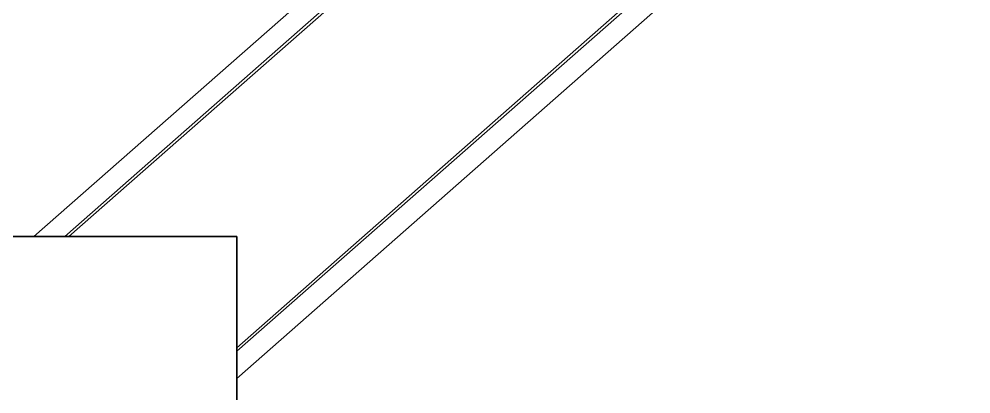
# Model space of a CAD drawing. Header units: millimetres. Extents: x 2822564 to 2991989, y -324396 to -253399.
# Drawn here: x 2848200 to 2848859, y -302120 to -301860 of the extents above; entities that cross this region are included whole.
import ezdxf

# ---------------------------------------------------------------- set-up
doc = ezdxf.new("R2010")
doc.units = ezdxf.units.MM
doc.linetypes.add('12017_XPLAN_GROUND$0$HIDDEN', pattern=[0.375, 0.25, -0.125])
doc.linetypes.add('DASHDOT', pattern=[1, 0.5, -0.25, 0, -0.25])
doc.layers.add('AX', color=1, linetype='DASHDOT')
for name, color, linetype, lineweight in [('coton tak bazo', 191, 'Continuous', 5), ('KATCHIN', 253, '12017_XPLAN_GROUND$0$HIDDEN', 5), ('plat 2 bazo', 7, 'Continuous', 15)]:
    doc.layers.add(name, color=color, linetype=linetype, lineweight=lineweight)

# ---------------------------------------------------------------- blocks, each defined once
blk = doc.blocks.new('fff')
at = {"layer": 'coton tak bazo', "ltscale": 0.466667}
for p, q in [((-1.0102, 0.69523), (-1.549, 0.2214)), ((-1.0102, 0.69523), (-1.53663, 0.23228)), ((-1.0102, 0.67339), (-1.53817, 0.20908)), ((-1.0102, 0.67047), (-1.53672, 0.20744)), ((-1.0102, 0.67339), (-1.5258, 0.21996)), ((-1.0102, 0.67047), (-1.52435, 0.21832)), ((-1.0102, 0.67339), (-1.51491, 0.22954)), ((-1.0102, 0.67047), (-1.51346, 0.2279)), ((-0.87508, 0.58108), (-1.43347, 0.09003)), ((-0.87177, 0.58108), (-1.43202, 0.08838)), ((-0.84693, 0.58108), (-1.42119, 0.07607)), ((-0.87508, 0.58108), (-1.37106, 0.14492)), ((-0.87177, 0.58108), (-1.36961, 0.14327)), ((-0.84693, 0.58108), (-1.35878, 0.13096)), ((-0.87508, 0.58108), (-1.34776, 0.16541)), ((-0.87176, 0.58108), (-1.34631, 0.16376))]:
    blk.add_line(p, q, dxfattribs=at)
at = {"layer": 'plat 2 bazo', "lineweight": 35, "ltscale": 0.35}
for p, q in [((-1.0102, 1.18588), (-1.0102, 0.58108)), ((-1.0102, 0.58108), (-0.4054, 0.58108))]:
    blk.add_line(p, q, dxfattribs=at)
blk = doc.blocks.new('Surgery Zone')
at = {"layer": 'KATCHIN', "color": 85, "ltscale": 1.1, "true_color": 0x58ba48}
blk.add_circle((1610637.8, -562746.67, 0), 2200, dxfattribs=at)
at = {"layer": 'coton tak bazo', "xscale": 860.0000000000005, "yscale": 860.0000000000005, "zscale": 860.0000000000005, "rotation": 180}
blk.add_blockref('fff', (1610029.19, -564186.88, 0), dxfattribs=at)

msp = doc.modelspace()

# ---------------------------------------------------------------- block references
at = {"layer": 'AX'}
msp.add_blockref('Surgery Zone', (1237453.22, 262675.83, 0), dxfattribs=at)

doc.saveas('drawing.dxf')
